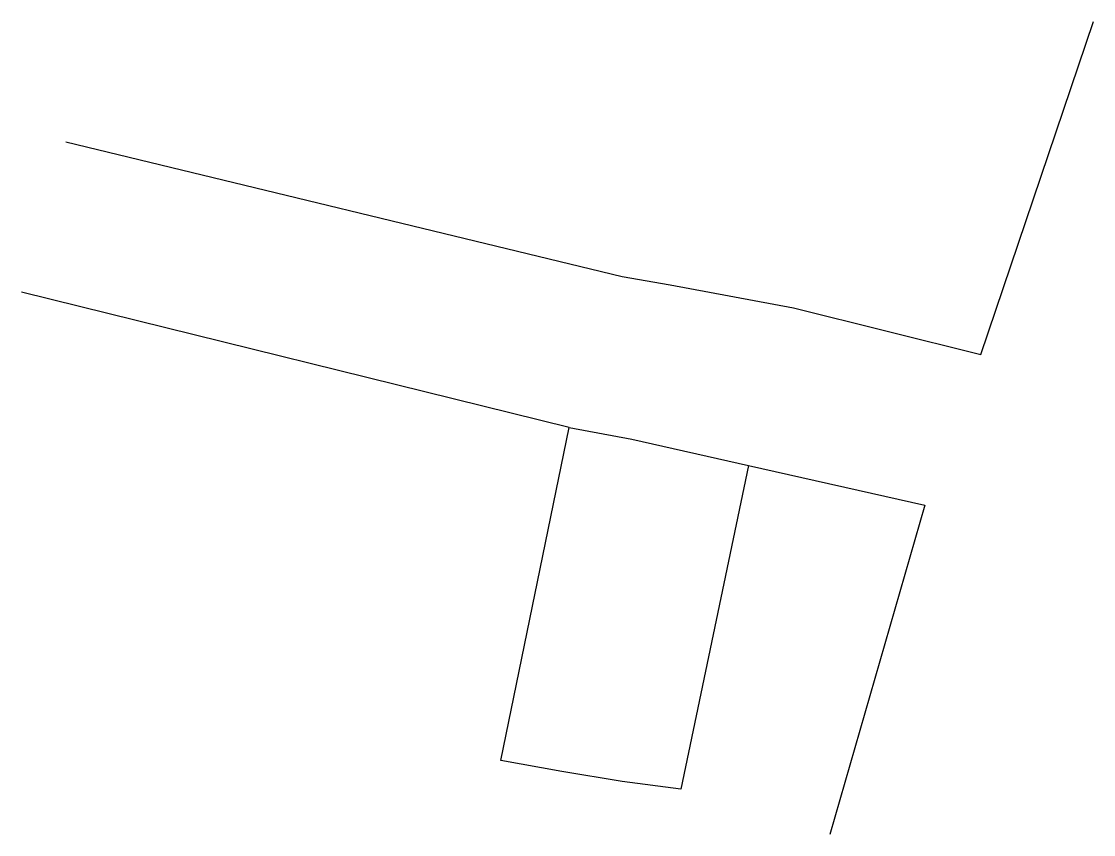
# Model space of a CAD drawing. Header units: millimetres. Extents: x 612610.8 to 612681.2, y 1319108.3 to 1319161.7.
import ezdxf

# ---------------------------------------------------------------- set-up
doc = ezdxf.new("R2010")
doc.units = ezdxf.units.MM

msp = doc.modelspace()

# ---------------------------------------------------------------- linework, layer by layer
at = {"color": 3}
for points in [[(612613.668, 1319153.817), (612650.208, 1319144.973), (612653.35, 1319144.424), (612661.448, 1319142.902), (612673.754, 1319139.855), (612681.153, 1319161.723)], [(612646.721, 1319135.042), (612610.764, 1319143.937)], [(612658.494, 1319132.55), (612670.081, 1319129.94), (612663.831, 1319108.312)]]:
    msp.add_lwpolyline(points, dxfattribs=at)
at = {"color": 2}
msp.add_lwpolyline([(612646.721, 1319135.042), (612650.844, 1319134.273), (612658.494, 1319132.55), (612654.053, 1319111.295), (612650.197, 1319111.799), (612646.24, 1319112.452), (612642.249, 1319113.167), (612646.721, 1319135.042)], dxfattribs=at)

doc.saveas('drawing.dxf')
